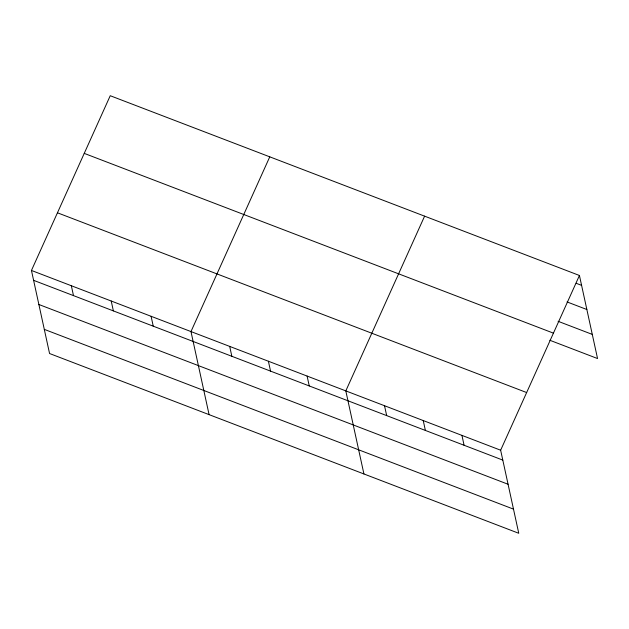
<?xml version="1.0" encoding="UTF-8"?>
<svg xmlns="http://www.w3.org/2000/svg" width="629" height="629" viewBox="0 0 629 629"><rect width="100%" height="100%" fill="white"/><g stroke="black" fill="none" stroke-linecap="round" stroke-linejoin="round"><path stroke-width="0.94" d="M579.435 275.478L500.645 450.215L518.76 533.282L49.565 353.522L31.45 270.454L110.24 95.718L579.435 275.478L597.55 358.546L549.84 340.265M269.77 156.833L190.98 331.569L209.087 414.637M424.606 216.156L345.808 390.892L363.924 473.959M576.195 283.294L581.597 285.362M567.051 301.928L586.857 309.515M558.08 321.293L592.282 334.4M84.239 153.382L553.434 333.142M57.451 212.791L526.646 392.551M31.45 270.454L500.645 450.215M33.604 280.337L502.799 460.098M38.872 304.491L508.067 484.251M44.297 329.368L513.492 509.128M461.938 435.386L464.092 445.269M423.231 420.549L425.385 430.44M384.516 405.721L386.678 415.612M307.101 376.063L309.256 385.947M268.394 361.235L270.549 371.118M229.687 346.398L231.842 356.289M151.094 316.293L153.248 326.176M111.215 301.016L113.369 310.899M71.329 285.731L73.491 295.622"/></g></svg>
